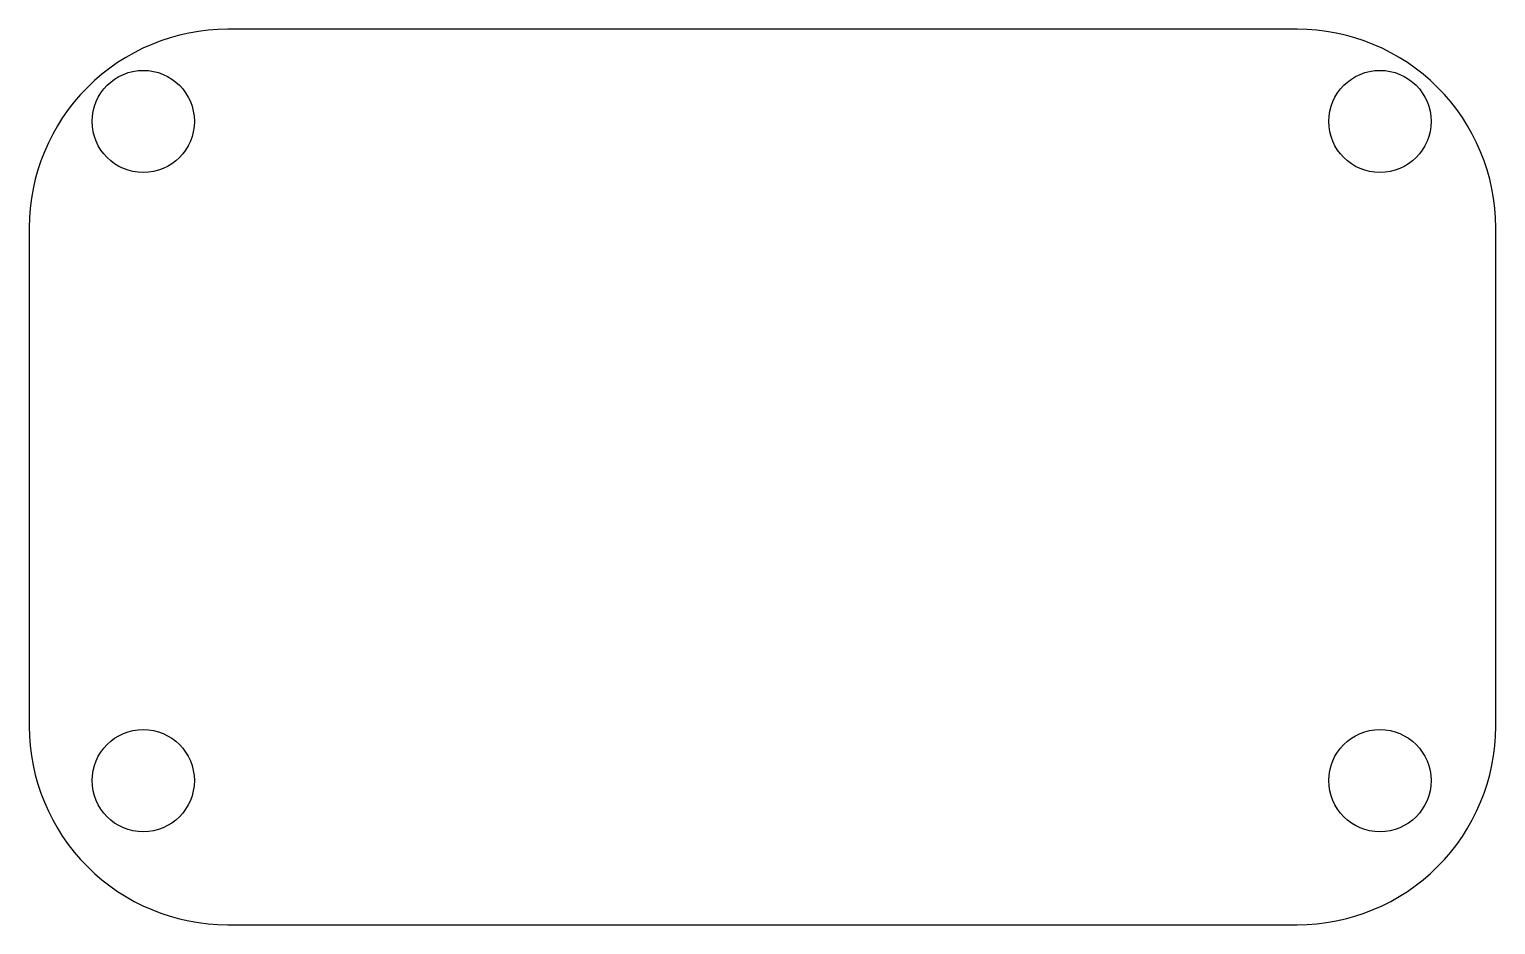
# Model space of a CAD drawing. Header units: millimetres. Extents: x 1.9 to 92.2, y -57.9 to -2.7.
import ezdxf

# ---------------------------------------------------------------- set-up
doc = ezdxf.new("R2010")
doc.units = ezdxf.units.MM
doc.layers.get('0').update_dxf_attribs({"linetype": 'CONTINUOUS'})

msp = doc.modelspace()

# ---------------------------------------------------------------- linework, layer by layer
msp.add_lwpolyline([(14.1, -57.867), (80, -57.867, 0.414214), (92.225, -45.642), (92.225, -14.892, 0.414214), (80, -2.667), (14.1, -2.667, 0.414214), (1.875, -14.892), (1.875, -45.642, 0.414214)], format="xyb", close=True)
for centre in [(8.894, -8.346), (85.094, -8.346), (8.894, -48.986), (85.094, -48.986)]:
    msp.add_circle(centre, 3.15)

doc.saveas('drawing.dxf')
